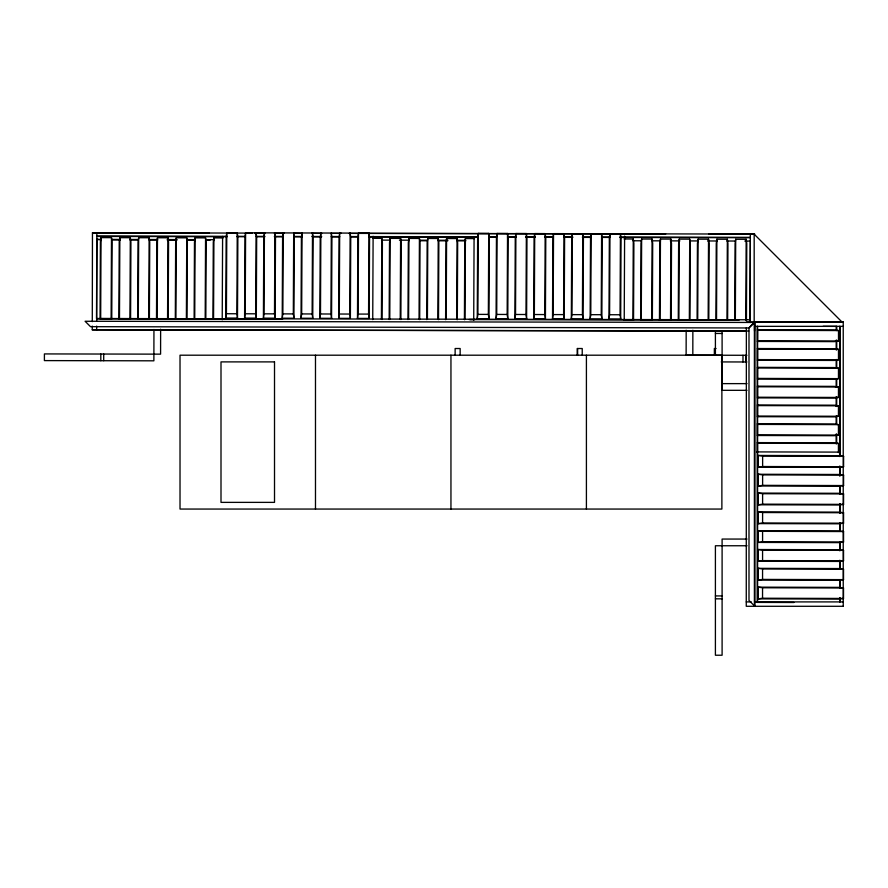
<?xml version="1.0" encoding="UTF-8"?>
<svg xmlns="http://www.w3.org/2000/svg" width="888" height="888" viewBox="0 0 888 888"><rect width="100%" height="100%" fill="white"/><g stroke="black" fill="none" stroke-linecap="round" stroke-linejoin="round"><path stroke-width="1.33" d="M757.464 452.369L757.464 443.223L838.439 443.434L838.427 452.58M758.219 598.867L758.23 587.157L839.193 587.368L843.511 587.989L843.511 598.445L839.193 599.067L758.219 598.867L762.537 598.235L843.511 598.445M758.23 580.053L758.241 568.342L839.204 568.553L843.522 569.175L843.522 579.631L839.204 580.253L758.23 580.053L762.559 579.42L843.522 579.631M758.252 561.238L758.252 549.528L839.216 549.739L843.533 550.36L843.533 560.816L839.216 561.438L758.252 561.238L762.57 560.606L843.533 560.816M758.263 542.424L758.263 530.713L839.238 530.924L843.556 531.546L843.545 542.002L839.227 542.624L758.263 542.424L762.581 541.791L843.545 542.002M758.274 523.609L758.285 511.899L839.249 512.11L843.567 512.731L843.556 523.187L839.238 523.809L758.274 523.609L762.592 522.976L843.556 523.187M758.285 504.795L758.297 493.084L839.26 493.295L843.578 493.917L843.567 504.373L839.249 504.995L758.285 504.795L762.603 504.162L843.567 504.373M758.297 485.98L758.308 474.27L839.271 474.481L843.589 475.102L843.578 485.558L839.26 486.18L758.297 485.98L762.614 485.348L843.578 485.558M758.308 467.166L758.319 455.455L839.282 455.666L843.6 456.288L843.589 466.744L839.271 467.366L758.308 467.166L762.625 466.533L843.589 466.744M762.537 598.235L762.548 587.778L758.23 587.157M762.559 579.42L762.559 568.964L758.241 568.342M762.57 560.606L762.57 550.149L758.252 549.528M762.581 541.791L762.581 531.335L758.263 530.713M762.592 522.976L762.603 512.531L758.285 511.899M762.603 504.162L762.614 493.717L758.297 493.084M762.614 485.348L762.625 474.902L758.308 474.27M762.625 466.533L762.637 456.088L758.319 455.455M836.13 443.745L836.13 434.077M836.141 424.42L836.141 416.128M836.152 406.46L836.163 396.803M836.163 387.135L836.174 378.843M836.174 367.799L836.185 359.518M836.185 349.85L836.196 340.182M836.207 330.514L836.207 326.373M836.663 443.745L836.674 434.077M836.685 424.42L836.685 416.128M836.696 406.46L836.696 396.803M836.707 387.135L836.707 378.843M836.718 367.799L836.718 359.518M836.729 349.85L836.74 340.182M836.74 330.514L836.74 326.373L823.087 326.34M757.275 435.497L834.121 435.697L838.439 435.076L838.45 424.619L834.132 423.987L757.275 423.798M757.286 416.683L834.132 416.883L838.45 416.261L838.461 405.805L834.143 405.183L757.286 404.984M757.298 397.88L834.143 398.068L838.461 397.447L838.472 386.99L834.154 386.369L757.309 386.169M757.309 379.065L834.154 379.254L838.472 378.632L838.483 368.176L834.165 367.554L757.32 367.355M757.32 360.251L834.165 360.439L838.483 359.818L838.494 349.361L834.176 348.74L757.331 348.54M757.331 341.436L834.176 341.625L838.505 341.003L838.505 330.547L834.187 329.925L757.342 329.726M745.976 331.113L92.274 329.837L92.274 326.074M92.285 321.645L92.463 232.789L252.248 233.1M96.659 329.848L96.67 326.085M96.681 321.179L96.848 232.8M100.999 239.383L96.859 239.372L100.999 239.915M100.81 360.717L100.821 354.023M103.707 360.728L103.718 354.035M153.946 329.481L153.879 360.817L44.4 360.606L44.411 353.924L160.584 354.146L160.628 329.204M686.18 330.225L686.124 355.167L746.93 355.289M692.818 355.178L692.862 330.236M742.979 361.971L742.99 355.278M745.876 361.971L745.887 355.289M750.16 322.455L750.327 234.066M754.534 331.035L754.545 322.466L85.104 321.267L90.498 326.673L748.806 327.961L754.223 322.566M96.503 318.614L96.859 239.372M100.055 318.781L100.4 241.936L101.032 237.618L111.488 237.64L112.11 241.958L111.766 318.814M101.032 237.618L100.677 318.581L111.122 318.603L111.488 237.64M118.87 318.825L119.214 241.98L119.847 237.662L130.303 237.695L130.925 242.013L130.58 318.859M119.847 237.662L119.48 318.626L129.937 318.659L130.303 237.695M137.684 318.881L138.029 242.036L138.661 237.718L149.117 237.74L149.739 242.058L149.395 318.903M138.661 237.718L138.295 318.681L148.751 318.703L149.117 237.74M156.499 318.925L156.843 242.08L157.476 237.762L167.932 237.784L168.554 242.113L168.198 318.959M157.476 237.762L157.109 318.725L167.566 318.759L167.932 237.784M175.313 318.981L175.658 242.124L176.29 237.806L186.746 237.84L187.368 242.158L187.013 319.003M176.29 237.806L175.924 318.77L186.38 318.803L186.746 237.84M194.128 319.025L194.472 242.18L195.105 237.862L205.561 237.884L206.183 242.213L205.827 319.058M195.105 237.862L194.738 318.825L205.195 318.848L205.561 237.884M212.942 319.07L213.287 242.224L213.919 237.906L223.066 237.929M213.919 237.906L213.553 318.87L222.699 318.892M222.222 319.769L222.599 236.43M225.785 318.048L226.151 237.085L226.784 232.767L237.24 232.789L237.862 237.118L237.496 318.082L225.785 318.048L226.418 313.73L226.784 232.767M237.496 318.082L236.874 313.764L237.24 232.789M244.6 318.093L244.966 237.129L245.599 232.811L256.055 232.845L256.676 237.163L256.31 318.126L244.6 318.093L245.232 313.775L245.599 232.811M256.31 318.126L255.689 313.808L256.055 232.845M263.414 318.148L263.78 237.185L264.413 232.867L274.869 232.889L275.491 237.218L275.125 318.182L263.414 318.148L264.047 313.83L264.413 232.867M275.125 318.182L274.503 313.853L274.869 232.889M282.229 318.193L282.595 237.229L283.228 232.911L293.684 232.945L294.305 237.263L293.939 318.226L282.229 318.193L282.861 313.875L283.228 232.911M293.939 318.226L293.318 313.908L293.684 232.945M301.043 318.248L301.409 237.285L302.042 232.967L312.498 232.989L313.12 237.307L312.754 318.27L301.043 318.248L301.676 313.93L302.042 232.967M312.754 318.27L312.132 313.952L312.498 232.989M319.858 318.293L320.224 237.329L320.857 233.011L331.313 233.044L331.934 237.362L331.568 318.326L319.858 318.293L320.49 313.975L320.857 233.011M331.568 318.326L330.947 314.008L331.313 233.044M338.672 318.337L339.038 237.374L339.671 233.056L350.127 233.089L350.749 237.407L350.383 318.37L338.672 318.337L339.305 314.03L339.671 233.056M350.383 318.37L349.761 314.052L350.127 233.089M357.487 318.392L357.853 237.429L358.486 233.111L368.942 233.133L369.563 237.462L369.197 318.426L357.487 318.392L358.119 314.075L358.486 233.111M369.197 318.426L368.576 314.097L368.942 233.133M372.738 319.613L373.115 236.275M381.418 319.314L381.785 238.35L372.638 238.317M382.062 319.514L382.406 242.668L381.785 238.35M389.166 319.536L389.51 242.679L390.143 238.373L400.599 238.395L401.221 242.713L400.877 319.558M389.788 319.336L390.143 238.373M400.233 319.358L400.599 238.395M407.981 319.58L408.325 242.735L408.957 238.417L419.414 238.439L420.035 242.768L419.691 319.613M408.602 319.38L408.957 238.417M419.047 319.403L419.414 238.439M426.795 319.625L427.139 242.779L427.772 238.461L438.228 238.495L438.85 242.813L438.506 319.658M427.417 319.425L427.772 238.461M437.862 319.458L438.228 238.495M445.61 319.68L445.954 242.835L446.586 238.517L457.043 238.539L457.664 242.857L457.32 319.713M446.231 319.48L446.586 238.517M456.676 319.502L457.043 238.539M464.424 319.724L464.768 242.879L465.401 238.561L474.547 238.583M465.035 319.525L465.401 238.561M473.715 320.424L474.081 236.541M477.267 318.703L477.633 237.74L478.266 233.422L488.722 233.444L489.344 237.773L488.977 318.736L477.267 318.703L477.911 314.385L478.266 233.422M488.977 318.736L488.356 314.408L488.722 233.444M496.081 318.748L496.448 237.784L497.08 233.466L507.536 233.5L508.158 237.818L507.792 318.781L496.081 318.748L496.725 314.43L497.08 233.466M507.792 318.781L507.17 314.463L507.536 233.5M514.896 318.803L515.262 237.84L515.895 233.522L526.351 233.544L526.973 237.862L526.606 318.836L514.896 318.803L515.54 314.485L515.895 233.522M526.606 318.836L525.985 314.507L526.351 233.544M533.71 318.848L534.077 237.884L534.709 233.566L545.165 233.6L545.787 237.917L545.421 318.881L533.71 318.848L534.354 314.53L534.709 233.566M545.421 318.881L544.799 314.563L545.165 233.6M552.525 318.903L552.891 237.94L553.524 233.622L563.98 233.644L564.601 237.962L564.235 318.925L552.525 318.903L553.169 314.585L553.524 233.622M564.235 318.925L563.614 314.607L563.98 233.644M571.339 318.947L571.706 237.984L572.338 233.666L582.794 233.688L583.416 238.017L583.05 318.981L571.339 318.947L571.972 314.63L572.338 233.666M583.05 318.981L582.428 314.663L582.794 233.688M590.154 318.992L590.52 238.028L591.153 233.711L601.609 233.744L602.231 238.062L601.864 319.025L590.154 318.992L590.786 314.685L591.153 233.711M601.864 319.025L601.243 314.707L601.609 233.744M608.968 319.047L609.335 238.084L609.967 233.766L620.423 233.788L621.045 238.117L620.679 319.081L608.968 319.047L609.601 314.729L609.967 233.766M620.679 319.081L620.057 314.752L620.423 233.788M624.231 320.268L624.608 236.108M624.12 238.972L633.266 239.005L632.9 319.969L623.753 319.935M633.544 320.168L633.888 243.323L633.266 239.005M640.648 320.191L640.992 243.334L641.635 239.027L652.081 239.05L652.702 243.368L652.358 320.213M641.635 239.027L641.269 319.991L651.714 320.013L652.081 239.05M659.462 320.235L659.806 243.39L660.45 239.072L670.895 239.094L671.517 243.423L671.173 320.268M660.45 239.072L660.084 320.035L670.529 320.057L670.895 239.094M678.277 320.279L678.621 243.434L679.253 239.116L689.71 239.15L690.331 243.467L689.987 320.313M679.253 239.116L678.898 320.08L689.343 320.113L689.71 239.15M697.091 320.335L697.435 243.49L698.068 239.172L708.524 239.194L709.146 243.512L708.802 320.368M697.713 320.135L698.068 239.172M708.158 320.157L708.524 239.194M715.906 320.379L716.25 243.534L716.882 239.216L727.339 239.249L727.96 243.567L727.616 320.413M716.527 320.18L716.882 239.216M726.972 320.213L727.339 239.249M734.72 320.435L735.064 243.578L735.697 239.272L746.153 239.294L746.775 243.612L746.431 320.457M735.342 320.235L735.697 239.272M745.787 320.257L746.153 239.294M749.983 320.313L750.338 241.07L744.81 241.059M746.364 321.967L843.323 321.967M754.933 326.351L843.323 326.351M715.406 333.466L722.099 333.466M716.028 348.518L714.352 348.518L714.352 355.2M722.099 383.627L747.041 383.627M747.041 390.32L722.099 390.32L722.099 330.569M747.041 539.06L722.099 539.06L722.099 655.233L715.406 655.233L715.406 545.754L747.041 545.754M715.406 595.926L722.099 595.926M715.406 598.823L722.099 598.823M746.264 601.909L751.259 601.909M754.933 601.909L843.323 601.909M843.323 606.293L746.264 606.293L746.364 327.739M255.023 233.1L264.735 233.122M274.448 233.144L284.149 233.167M321.611 233.233L311.899 233.211L321.611 233.322M331.324 233.255L341.036 233.267M349.361 233.289L754.722 234.077L708.713 234.077M92.463 232.867L209.235 233.1M255.023 233.189L264.735 233.211M274.448 233.222L284.149 233.244M331.324 233.333L341.036 233.355M349.361 233.378L665.7 233.988M96.848 236.075L227.261 236.319M236.974 236.341L245.299 236.363M256.399 236.386L264.724 236.397M274.436 236.419L282.761 236.43M293.861 236.452L302.186 236.474M311.899 236.486L321.611 236.508M331.324 236.53L339.649 236.541M350.749 236.563L357.686 236.574M368.786 236.597L478.388 236.819M489.488 236.83L496.425 236.852M507.525 236.874L515.85 236.885M525.563 236.907L535.275 236.918M544.988 236.941L553.313 236.963M564.413 236.985L572.738 236.996M582.45 237.018L590.775 237.029M601.875 237.052L610.2 237.074M619.902 237.085L750.327 237.34M96.848 236.43L227.261 236.685M236.974 236.708L245.299 236.719M256.399 236.741L264.724 236.763M274.436 236.785L282.761 236.796M293.861 236.819L302.186 236.83M313.286 236.852L321.611 236.874M331.324 236.896L339.649 236.907M350.749 236.93L357.686 236.941M368.775 236.963L478.388 237.174M489.488 237.196L496.425 237.207M507.525 237.229L515.85 237.251M525.563 237.274L535.275 237.285M544.988 237.307L553.313 237.318M564.413 237.34L572.738 237.362M582.45 237.385L590.775 237.396M601.864 237.418L610.189 237.429M619.902 237.451L750.327 237.707M96.681 318.514L750.16 319.78M96.681 318.87L282.595 319.236M469.907 319.602L739.06 320.124M92.274 329.748L748.75 331.024M721.234 361.927L746.919 361.971M112.043 239.405L120.335 239.427M130.003 239.46L138.284 239.483M149.328 239.505L157.62 239.527M167.277 239.549L176.945 239.582M186.613 239.605L194.894 239.627M205.949 239.649L214.23 239.671M381.485 240.115L389.765 240.126M399.434 240.16L409.102 240.182M420.146 240.215L427.05 240.226M438.095 240.26L447.763 240.282M457.431 240.304L465.712 240.326M632.966 240.77L641.247 240.781M652.292 240.815L660.583 240.837M670.251 240.859L679.919 240.892M689.576 240.914L697.868 240.937M707.536 240.959L717.193 240.981M726.861 241.014L735.153 241.025M112.043 239.949L120.335 239.971M129.992 239.993L138.284 240.015M149.328 240.049L157.62 240.071M167.277 240.093L176.945 240.115M186.613 240.149L194.894 240.16M205.949 240.193L210.09 240.204M420.146 240.748L427.05 240.77M438.095 240.792L447.763 240.826M457.431 240.848L465.712 240.87M226.418 313.73L236.874 313.764M245.232 313.775L255.689 313.808M264.047 313.83L274.503 313.853M282.861 313.875L293.318 313.908M301.676 313.93L312.132 313.952M320.49 313.975L330.947 314.008M339.305 314.03L349.761 314.052M358.119 314.075L368.576 314.097M477.911 314.385L488.356 314.408M496.725 314.43L507.17 314.463M515.54 314.485L525.985 314.507M534.354 314.53L544.799 314.563M553.169 314.585L563.614 314.607M571.972 314.63L582.428 314.663M590.786 314.685L601.243 314.707M609.601 314.729L620.057 314.752M468.964 319.536L474.181 319.547M838.505 330.547L757.542 330.336L757.531 340.792L838.505 341.003M838.494 349.361L757.531 349.151L757.52 359.607L838.483 359.818M838.483 368.176L757.52 367.965L757.508 378.421L838.472 378.632M838.472 386.99L757.508 386.78L757.497 397.236L838.461 397.447M838.461 405.805L757.497 405.594L757.486 416.05L838.45 416.261M838.45 424.619L757.486 424.409L757.475 434.865L838.439 435.076M757.264 442.613L834.11 442.801L838.439 443.434M756.587 451.903L840.47 452.114M762.637 456.088L843.6 456.288M762.625 474.902L843.589 475.102M762.614 493.717L843.578 493.917M762.603 512.531L843.567 512.731M762.581 531.335L843.556 531.546M762.57 550.149L843.533 550.36M762.559 568.964L843.522 569.175M762.548 587.778L843.511 587.989M757.031 602.408L793.916 602.508M754.178 234.188L842.179 322.189L754.178 322.189L754.178 234.599M843.234 321.967L843.234 606.293M840.048 326.351L840.048 456.51M840.048 466.211L840.048 475.901M840.048 485.592L840.048 493.895M840.048 503.596L840.048 513.286M840.048 522.976L840.048 531.29M840.048 542.368L840.048 550.671M840.048 560.361L840.048 568.675M840.048 579.753L840.048 588.056M840.048 597.746L840.048 601.909M839.682 326.351L839.682 456.51M839.682 466.211L839.682 475.901M839.682 485.592L839.682 493.895M839.682 503.596L839.682 513.286M839.682 522.976L839.682 531.29M839.682 542.368L839.682 550.671M839.682 560.361L839.682 568.675M839.682 579.753L839.682 588.056M839.682 597.746L839.682 601.909M757.608 326.351L757.608 601.909M757.242 326.351L757.242 601.909M754.933 321.967L754.933 606.293M715.406 330.569L715.406 355.2M586.413 355.2L586.413 509.057M582.228 355.2L582.228 348.518L577.211 348.518L577.211 355.2M577.633 348.518L577.633 355.2M460.151 355.2L460.151 348.518L455.133 348.518L455.133 355.2M450.949 355.2L450.949 509.057M315.484 355.2L315.484 509.057M754.4 322.555L748.995 327.961L748.995 600.443L754.4 605.838L754.4 322.555M721.877 355.2L180.02 355.2L180.02 509.057L721.877 509.057L721.877 355.2M274.514 361.893L221.001 361.893L221.001 502.375L274.514 502.375L274.514 361.893M302.186 233.2L293.861 233.178L302.186 233.278"/></g></svg>
